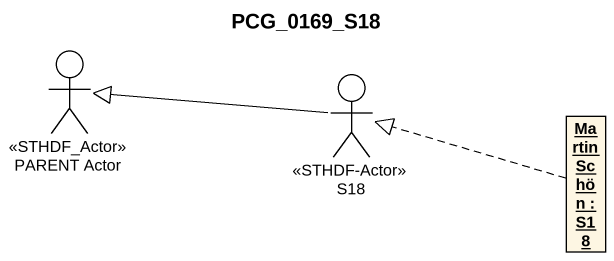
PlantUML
@startuml
title PCG_0169_S18
allowmixing
hide circle
hide empty members
actor "PARENT Actor" as PARENT_Actor <<STHDF_Actor>>
actor S18 <<STHDF-Actor>>
object "Martin Schön : S18" as Martin_Schön
S18 -left-|> PARENT_Actor
Martin_Schön .left.|> S18
@enduml
